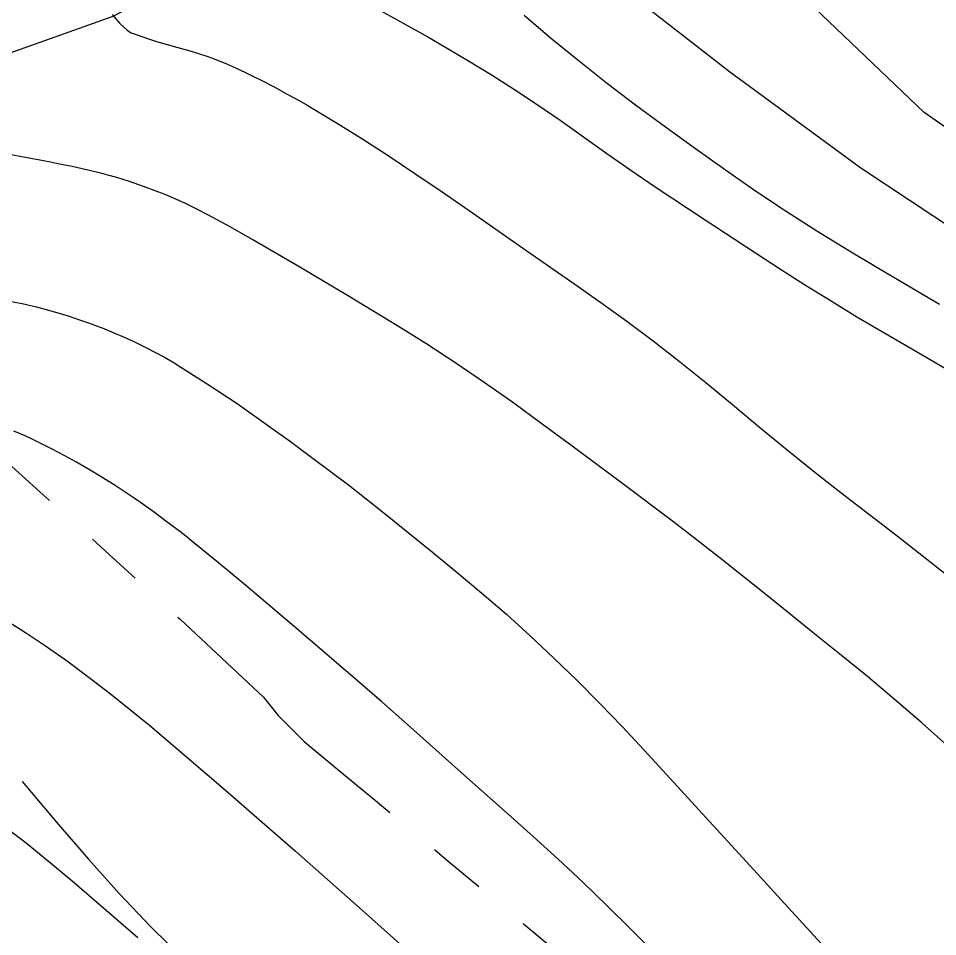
# Model space of a CAD drawing. Header units: millimetres. Extents: x 156921 to 159642, y 477538 to 479586.
# Drawn here: x 157412.88 to 157432.76, y 479362.71 to 479382.57 of the extents above; entities that cross this region are included whole.
import ezdxf

# ---------------------------------------------------------------- set-up
doc = ezdxf.new("R2010")
doc.units = ezdxf.units.MM
doc.header["$MEASUREMENT"] = 0
doc.linetypes.add('A-CENTR01', pattern=[2, 1.25, -0.25, 0.25, -0.25])
doc.linetypes.add('AM4', pattern=[4, 0, -4])
for name, color, linetype, transparency in [('D0025111', 66, 'AM4', 0.6), ('E0022112', 146, 'Continuous', 0.6), ('F0017111', 94, 'Continuous', 0.6), ('F0017114', 80, 'Continuous', 0.6)]:
    doc.layers.add(name, color=color, linetype=linetype, transparency=transparency)
doc.layers.add('V형측구', color=132, linetype='H-DICHV00')
doc.layers.add('용지경계', color=222, linetype='Continuous')
doc.styles.get("Standard").update_dxf_attribs({"font": 'BAREUNDOTUMPRO1.TTF'})
doc.linetypes.add('H-DICHV00', pattern='A,1.1,[32,kosdic.shx,S=0.1,R=360,X=0,Y=0],-0.333333,["V",Standard,S=0.2,R=360,X=0,Y=-0.1],-0.216667', length=1.65)
doc.linetypes.add('H-DICHV01R', pattern='A,0.9,[32,kosdic.shx,S=0.1,R=0,X=0,Y=0],-0.666667,["V1",Standard,S=0.2,R=180,X=0,Y=0.1],-0.083333', length=1.65)

msp = doc.modelspace()

# ---------------------------------------------------------------- linework, layer by layer
at = {"layer": 'D0025111', "linetype": 'Continuous', "transparency": 33554521, "flags": 128}
msp.add_lwpolyline([(157456.091, 479388.358), (157458.015, 479381.692), (157460.006, 479375.252), (157460.215, 479373.919), (157460.199, 479373.394), (157459.879, 479370.836), (157459.624, 479370.285), (157458.262, 479367.085), (157457.581, 479365.933), (157457.216, 479365.344), (157456.719, 479364.723), (157456.112, 479364.09), (157454.44, 479363.117), (157453.597, 479363.114), (157452.907, 479363.339), (157452.511, 479363.496), (157451.921, 479363.773), (157449.043, 479365.827), (157444.823, 479371.021), (157441.131, 479374.504), (157432.47, 479380.531), (157428.352, 479384.47)], dxfattribs=at)
msp.add_lwpolyline([(157456.091, 479388.358), (157458.015, 479381.692), (157460.006, 479375.252), (157460.215, 479373.919), (157460.199, 479373.394), (157459.879, 479370.836), (157459.624, 479370.285), (157458.262, 479367.085), (157457.581, 479365.933), (157457.216, 479365.344), (157456.719, 479364.723), (157456.112, 479364.09), (157454.44, 479363.117), (157453.597, 479363.114), (157452.907, 479363.339), (157452.511, 479363.496), (157451.921, 479363.773), (157449.043, 479365.827), (157444.823, 479371.021), (157441.131, 479374.504), (157432.47, 479380.531), (157428.352, 479384.47)], dxfattribs=at)
at = {"layer": 'E0022112', "transparency": 33554521, "flags": 128}
for points in [[(157422.64, 479387.548), (157418.024, 479384.218), (157414.921, 479382.606), (157411.659, 479381.445), (157408.495, 479379.819), (157404.886, 479377.676), (157401.932, 479375.9), (157399.142, 479374.574), (157397.571, 479373.959), (157396.825, 479373.876), (157393.636, 479373.647), (157391.481, 479372.979), (157389.444, 479372.02), (157387.55, 479371.042)], [(157422.64, 479387.548), (157418.024, 479384.218), (157414.921, 479382.606), (157411.659, 479381.445), (157408.495, 479379.819), (157404.886, 479377.676), (157401.932, 479375.9), (157399.142, 479374.574), (157397.571, 479373.959), (157396.825, 479373.876), (157393.636, 479373.647), (157391.481, 479372.979), (157389.444, 479372.02), (157387.55, 479371.042)], [(157426.09, 479383.112), (157428.262, 479381.421), (157431.103, 479379.333), (157433.193, 479377.95), (157434.516, 479377.055), (157435.737, 479376.176), (157437.513, 479374.885), (157438.571, 479374.045), (157440.66, 479372.492), (157443.855, 479369.641), (157444.634, 479368.926), (157445.617, 479367.919), (157446.699, 479364.927), (157447.426, 479363.917), (157450.023, 479359.462), (157452.464, 479354.662), (157454.239, 479349.977), (157455.325, 479343.776), (157456.173, 479338.683), (157456.675, 479336.02), (157456.91, 479335.336), (157457.36, 479333.383), (157459.409, 479326.808)], [(157426.09, 479383.112), (157428.262, 479381.421), (157431.103, 479379.333), (157433.193, 479377.95), (157434.516, 479377.055), (157435.737, 479376.176), (157437.513, 479374.885), (157438.571, 479374.045), (157440.66, 479372.492), (157443.855, 479369.641), (157444.634, 479368.926), (157445.617, 479367.919), (157446.699, 479364.927), (157447.426, 479363.917), (157450.023, 479359.462), (157452.464, 479354.662), (157454.239, 479349.977), (157455.325, 479343.776), (157456.173, 479338.683), (157456.675, 479336.02), (157456.91, 479335.336), (157457.36, 479333.383), (157459.409, 479326.808)]]:
    msp.add_lwpolyline(points, dxfattribs=at)
at = {"layer": 'F0017111', "transparency": 33554521, "flags": 128}
for points in [[(157414.909, 479382.651), (157415.074, 479382.456), (157415.156, 479382.379), (157415.228, 479382.319), (157415.285, 479382.278), (157415.321, 479382.258), (157415.446, 479382.212), (157415.65, 479382.14), (157415.866, 479382.069), (157416.328, 479381.935), (157416.562, 479381.87), (157416.778, 479381.805), (157416.956, 479381.748), (157417.074, 479381.707), (157417.161, 479381.674), (157417.351, 479381.598), (157417.574, 479381.499), (157417.79, 479381.398), (157417.963, 479381.313), (157418.114, 479381.237), (157418.411, 479381.084), (157418.696, 479380.931), (157418.937, 479380.798), (157419.103, 479380.703), (157419.232, 479380.627), (157419.756, 479380.31), (157420.306, 479379.967), (157420.874, 479379.601), (157421.455, 479379.216), (157422.042, 479378.818), (157422.627, 479378.413), (157423.785, 479377.605), (157424.918, 479376.817), (157425.479, 479376.423), (157426.042, 479376.018), (157426.607, 479375.597), (157427.175, 479375.155), (157427.747, 479374.694), (157428.326, 479374.215), (157428.912, 479373.726), (157429.507, 479373.239), (157430.106, 479372.757), (157430.705, 479372.285), (157431.887, 479371.376), (157432.458, 479370.934), (157433.008, 479370.496)], [(157414.909, 479382.651), (157415.074, 479382.456), (157415.156, 479382.379), (157415.228, 479382.319), (157415.285, 479382.278), (157415.321, 479382.258), (157415.446, 479382.212), (157415.65, 479382.14), (157415.866, 479382.069), (157416.328, 479381.935), (157416.562, 479381.87), (157416.778, 479381.805), (157416.956, 479381.748), (157417.074, 479381.707), (157417.161, 479381.674), (157417.351, 479381.598), (157417.574, 479381.499), (157417.79, 479381.398), (157417.963, 479381.313), (157418.114, 479381.237), (157418.411, 479381.084), (157418.696, 479380.931), (157418.937, 479380.798), (157419.103, 479380.703), (157419.232, 479380.627), (157419.756, 479380.31), (157420.306, 479379.967), (157420.874, 479379.601), (157421.455, 479379.216), (157422.042, 479378.818), (157422.627, 479378.413), (157423.785, 479377.605), (157424.918, 479376.817), (157425.479, 479376.423), (157426.042, 479376.018), (157426.607, 479375.597), (157427.175, 479375.155), (157427.747, 479374.694), (157428.326, 479374.215), (157428.912, 479373.726), (157429.507, 479373.239), (157430.106, 479372.757), (157430.705, 479372.285), (157431.887, 479371.376), (157432.458, 479370.934), (157433.008, 479370.496)], [(157420.735, 479382.721), (157421.733, 479382.165), (157422.186, 479381.905), (157422.652, 479381.63), (157423.127, 479381.339), (157423.608, 479381.032), (157424.097, 479380.707), (157424.596, 479380.364), (157425.608, 479379.649), (157426.123, 479379.288), (157426.652, 479378.928), (157427.735, 479378.212), (157428.822, 479377.498), (157429.363, 479377.145), (157429.907, 479376.799), (157430.457, 479376.457), (157431.018, 479376.117), (157432.165, 479375.44), (157433.331, 479374.767)], [(157420.735, 479382.721), (157421.733, 479382.165), (157422.186, 479381.905), (157422.652, 479381.63), (157423.127, 479381.339), (157423.608, 479381.032), (157424.097, 479380.707), (157424.596, 479380.364), (157425.608, 479379.649), (157426.123, 479379.288), (157426.652, 479378.928), (157427.735, 479378.212), (157428.822, 479377.498), (157429.363, 479377.145), (157429.907, 479376.799), (157430.457, 479376.457), (157431.018, 479376.117), (157432.165, 479375.44), (157433.331, 479374.767)], [(157423.819, 479382.633), (157424.383, 479382.156), (157424.977, 479381.669), (157425.595, 479381.18), (157426.23, 479380.696), (157426.874, 479380.22), (157427.522, 479379.75), (157428.173, 479379.289), (157428.826, 479378.837), (157429.486, 479378.396), (157430.152, 479377.97), (157430.82, 479377.559), (157431.486, 479377.163), (157432.804, 479376.387)], [(157423.819, 479382.633), (157424.383, 479382.156), (157424.977, 479381.669), (157425.595, 479381.18), (157426.23, 479380.696), (157426.874, 479380.22), (157427.522, 479379.75), (157428.173, 479379.289), (157428.826, 479378.837), (157429.486, 479378.396), (157430.152, 479377.97), (157430.82, 479377.559), (157431.486, 479377.163), (157432.804, 479376.387)], [(157432.999, 479366.813), (157432.749, 479367.042), (157432.566, 479367.205), (157432.417, 479367.336), (157431.824, 479367.847), (157431.244, 479368.334), (157430.682, 479368.794), (157430.145, 479369.225), (157429.117, 479370.05), (157428.096, 479370.868), (157427.571, 479371.28), (157427.027, 479371.696), (157425.923, 479372.524), (157424.799, 479373.361), (157424.211, 479373.795), (157423.592, 479374.244), (157422.956, 479374.693), (157422.318, 479375.127), (157421.693, 479375.536), (157421.099, 479375.908), (157419.998, 479376.576), (157418.968, 479377.188), (157417.953, 479377.778), (157417.456, 479378.058), (157416.98, 479378.32), (157416.737, 479378.445), (157416.476, 479378.57), (157416.235, 479378.679), (157416.051, 479378.756), (157415.897, 479378.818), (157415.588, 479378.935), (157415.279, 479379.041), (157415.009, 479379.126), (157414.815, 479379.18), (157414.66, 479379.218), (157414.35, 479379.292), (157414.04, 479379.361), (157413.769, 479379.418), (157413.575, 479379.456), (157413.42, 479379.484), (157412.242, 479379.705)], [(157432.999, 479366.813), (157432.749, 479367.042), (157432.566, 479367.205), (157432.417, 479367.336), (157431.824, 479367.847), (157431.244, 479368.334), (157430.682, 479368.794), (157430.145, 479369.225), (157429.117, 479370.05), (157428.096, 479370.868), (157427.571, 479371.28), (157427.027, 479371.696), (157425.923, 479372.524), (157424.799, 479373.361), (157424.211, 479373.795), (157423.592, 479374.244), (157422.956, 479374.693), (157422.318, 479375.127), (157421.693, 479375.536), (157421.099, 479375.908), (157419.998, 479376.576), (157418.968, 479377.188), (157417.953, 479377.778), (157417.456, 479378.058), (157416.98, 479378.32), (157416.737, 479378.445), (157416.476, 479378.57), (157416.235, 479378.679), (157416.051, 479378.756), (157415.897, 479378.818), (157415.588, 479378.935), (157415.279, 479379.041), (157415.009, 479379.126), (157414.815, 479379.18), (157414.66, 479379.218), (157414.35, 479379.292), (157414.04, 479379.361), (157413.769, 479379.418), (157413.575, 479379.456), (157413.42, 479379.484), (157412.242, 479379.705)], [(157426.679, 479362.321), (157426.143, 479362.86), (157425.615, 479363.38), (157425.089, 479363.886), (157424.555, 479364.384), (157424.016, 479364.874), (157423.473, 479365.358), (157422.386, 479366.325), (157421.295, 479367.298), (157420.737, 479367.789), (157420.162, 479368.287), (157418.985, 479369.298), (157417.795, 479370.307), (157417.207, 479370.795), (157416.632, 479371.261), (157416.49, 479371.375), (157416.314, 479371.512), (157416.07, 479371.697), (157415.793, 479371.902), (157415.519, 479372.097), (157415.383, 479372.192), (157415.213, 479372.308), (157414.974, 479372.463), (157414.702, 479372.635), (157414.429, 479372.8), (157414.293, 479372.88), (157414.122, 479372.978), (157413.882, 479373.109), (157413.608, 479373.253), (157413.332, 479373.392), (157413.194, 479373.459), (157413.022, 479373.539), (157412.781, 479373.645)], [(157426.679, 479362.321), (157426.143, 479362.86), (157425.615, 479363.38), (157425.089, 479363.886), (157424.555, 479364.384), (157424.016, 479364.874), (157423.473, 479365.358), (157422.386, 479366.325), (157421.295, 479367.298), (157420.737, 479367.789), (157420.162, 479368.287), (157418.985, 479369.298), (157417.795, 479370.307), (157417.207, 479370.795), (157416.632, 479371.261), (157416.49, 479371.375), (157416.314, 479371.512), (157416.07, 479371.697), (157415.793, 479371.902), (157415.519, 479372.097), (157415.383, 479372.192), (157415.213, 479372.308), (157414.974, 479372.463), (157414.702, 479372.635), (157414.429, 479372.8), (157414.293, 479372.88), (157414.122, 479372.978), (157413.882, 479373.109), (157413.608, 479373.253), (157413.332, 479373.392), (157413.194, 479373.459), (157413.022, 479373.539), (157412.781, 479373.645)], [(157412.561, 479369.585), (157413.034, 479369.288), (157413.487, 479368.987), (157413.938, 479368.668), (157414.408, 479368.318), (157414.872, 479367.959), (157415.308, 479367.612), (157415.721, 479367.274), (157416.121, 479366.94), (157417.306, 479365.923), (157418.093, 479365.24), (157418.871, 479364.557), (157420.257, 479363.332), (157421.46, 479362.264)], [(157412.561, 479369.585), (157413.034, 479369.288), (157413.487, 479368.987), (157413.938, 479368.668), (157414.408, 479368.318), (157414.872, 479367.959), (157415.308, 479367.612), (157415.721, 479367.274), (157416.121, 479366.94), (157417.306, 479365.923), (157418.093, 479365.24), (157418.871, 479364.557), (157420.257, 479363.332), (157421.46, 479362.264)], [(157412.725, 479364.987), (157413.045, 479364.737), (157413.372, 479364.475), (157413.662, 479364.238), (157413.872, 479364.061), (157414.043, 479363.915), (157415.46, 479362.691)], [(157412.725, 479364.987), (157413.045, 479364.737), (157413.372, 479364.475), (157413.662, 479364.238), (157413.872, 479364.061), (157414.043, 479363.915), (157415.46, 479362.691)]]:
    msp.add_lwpolyline(points, dxfattribs=at)
at = {"layer": 'F0017114', "transparency": 33554521, "flags": 128}
msp.add_lwpolyline([(157412.642, 479376.457), (157412.96, 479376.401), (157413.274, 479376.328), (157413.71, 479376.207), (157413.958, 479376.132), (157414.204, 479376.052), (157414.419, 479375.977), (157414.571, 479375.921), (157414.692, 479375.873), (157414.932, 479375.775), (157415.17, 479375.672), (157415.376, 479375.577), (157415.522, 479375.506), (157415.637, 479375.447), (157416.038, 479375.238), (157416.178, 479375.16), (157416.261, 479375.112), (157416.315, 479375.079), (157416.96, 479374.666), (157417.608, 479374.237), (157418.291, 479373.758), (157418.765, 479373.416), (157419.258, 479373.052), (157420.018, 479372.482), (157420.786, 479371.876), (157421.836, 479371.026), (157422.372, 479370.584), (157422.906, 479370.137), (157423.434, 479369.681), (157423.951, 479369.214), (157424.46, 479368.736), (157424.963, 479368.247), (157425.457, 479367.752), (157425.938, 479367.255), (157426.416, 479366.747), (157426.898, 479366.221), (157427.909, 479365.112), (157428.708, 479364.241), (157429.532, 479363.339), (157430.635, 479362.14)], dxfattribs=at)
at = {"layer": 'V형측구', "color": 9, "linetype": 'H-DICHV01R', "ltscale": 10, "flags": 128}
msp.add_lwpolyline([(157412.959, 479366.064), (157413.741, 479365.144), (157414.396, 479364.388), (157415.062, 479363.642), (157415.749, 479362.915), (157416.465, 479362.218), (157417.216, 479361.558), (157417.992, 479360.927), (157418.789, 479360.322), (157419.606, 479359.746), (157420.443, 479359.199), (157421.296, 479358.678), (157422.164, 479358.181), (157423.045, 479357.707), (157423.936, 479357.254), (157424.836, 479356.818), (157425.742, 479356.395), (157426.653, 479355.983), (157427.568, 479355.579), (157428.486, 479355.183), (157429.407, 479354.792), (157430.33, 479354.407), (157431.254, 479354.025), (157432.18, 479353.647), (157433.107, 479353.272), (157434.034, 479352.898), (157434.963, 479352.527), (157435.896, 479352.167), (157436.84, 479351.838), (157437.805, 479351.579), (157438.797, 479351.46), (157439.796, 479351.484), (157440.794, 479351.553), (157441.793, 479351.599), (157442.793, 479351.604), (157443.792, 479351.567), (157444.789, 479351.495), (157445.785, 479351.399), (157446.778, 479351.282), (157447.769, 479351.149), (157448.758, 479351), (157449.744, 479350.835), (157450.727, 479350.653), (157451.707, 479350.452), (157452.681, 479350.226), (157453.646, 479349.966), (157454.596, 479349.652), (157455.515, 479349.258)], dxfattribs=at)
at = {"layer": '용지경계', "linetype": 'A-CENTR01', "ltscale": 5, "flags": 128}
msp.add_lwpolyline([(157361.776, 479485.808), (157361.749, 479485.465), (157360.985, 479482.495), (157358.572, 479479.203), (157356.048, 479477.333), (157352.763, 479475.99), (157351.789, 479475.632), (157350.782, 479475.272), (157349.771, 479474.921), (157348.757, 479474.579), (157347.74, 479474.246), (157346.721, 479473.923), (157346.046, 479473.716), (157345.852, 479473.636), (157344.487, 479472.841), (157342.481, 479472.35), (157340.541, 479471.901), (157342.106, 479469.645), (157343.984, 479466.645), (157344.053, 479461.624), (157343.075, 479458.87), (157343.049, 479458.571), (157343.095, 479457.706), (157343.175, 479456.605), (157343.324, 479455.411), (157343.461, 479453.91), (157343.531, 479452.482), (157344.222, 479451.445), (157345.609, 479450.477), (157347.875, 479448.382), (157349.144, 479447.208), (157355.929, 479440.8), (157356.687, 479439.899), (157357.348, 479439.025), (157357.896, 479438.096), (157358.061, 479437.764), (157358.256, 479437.373), (157358.55, 479436.699), (157358.806, 479436.001), (157358.847, 479435.866), (157358.921, 479435.716), (157358.998, 479435.559), (157359.078, 479435.41), (157359.211, 479435.162), (157359.343, 479434.918), (157359.472, 479434.677), (157359.6, 479434.438), (157359.727, 479434.201), (157359.854, 479433.964), (157359.937, 479433.81), (157360.016, 479433.673), (157360.142, 479433.454), (157360.28, 479433.216), (157360.42, 479432.974), (157360.46, 479432.905), (157360.532, 479432.845), (157361.33, 479432.173), (157362.148, 479431.47), (157362.938, 479430.774), (157363.692, 479430.106), (157364.437, 479429.447), (157365.179, 479428.792), (157365.92, 479428.14), (157366.664, 479427.488), (157367.407, 479426.84), (157368.151, 479426.193), (157368.898, 479425.547), (157369.645, 479424.902), (157370.415, 479424.241), (157371.22, 479423.54), (157372.056, 479422.793), (157372.871, 479422.034), (157373.627, 479421.314), (157374.351, 479420.623), (157375.075, 479419.934), (157375.8, 479419.244), (157376.526, 479418.552), (157377.268, 479417.847), (157378.026, 479417.116), (157378.789, 479416.368), (157379.548, 479415.61), (157380.299, 479414.844), (157381.049, 479414.067), (157381.8, 479413.268), (157382.209, 479412.822), (157382.635, 479412.342), (157383.379, 479411.464), (157384.092, 479410.595), (157384.799, 479409.709), (157385.496, 479408.802), (157386.177, 479407.886), (157386.834, 479406.973), (157387.496, 479406.031), (157388.123, 479405.098), (157388.721, 479404.205), (157389.312, 479403.309), (157389.895, 479402.422), (157390.601, 479401.342), (157391.367, 479399.979), (157391.969, 479398.696), (157392.319, 479397.919), (157392.458, 479397.672), (157392.734, 479397.309), (157393.195, 479396.734), (157393.7, 479396.17), (157394.314, 479395.51), (157395.014, 479394.773), (157395.734, 479393.995), (157396.441, 479393.23), (157397.284, 479392.301), (157398.268, 479391.075), (157399.095, 479389.812), (157399.734, 479388.757), (157400.314, 479387.767), (157400.893, 479386.757), (157401.48, 479385.69), (157402.053, 479384.589), (157402.605, 479383.469), (157403.972, 479380.543), (157403.812, 479379.342), (157404.2, 479379.022), (157404.817, 479378.513), (157405.811, 479378.432), (157408.243, 479376.654), (157409.217, 479375.926), (157410.17, 479375.134), (157411.008, 479374.415), (157411.808, 479373.709), (157412.58, 479373.021), (157413.345, 479372.333), (157414.095, 479371.653), (157414.843, 479370.977), (157415.605, 479370.283), (157416.376, 479369.573), (157418.177, 479367.89), (157418.497, 479367.495), (157419.059, 479366.928), (157419.83, 479366.291), (157420.601, 479365.655), (157421.391, 479365.003), (157422.176, 479364.346), (157422.943, 479363.705), (157423.692, 479363.078), (157424.445, 479362.457), (157424.938, 479362.05), (157425.785, 479361.774), (157426.941, 479361.385), (157428.176, 479360.923), (157429.308, 479360.446), (157430.315, 479360.008), (157431.285, 479359.58), (157432.235, 479359.16), (157433.177, 479358.744), (157434.094, 479358.341), (157434.997, 479357.954), (157435.877, 479357.585), (157436.7, 479357.257), (157437.601, 479356.929), (157438.418, 479356.63), (157438.517, 479356.6), (157440.053, 479357.407), (157443.147, 479357.322), (157444.571, 479357.285), (157446.124, 479357.172), (157447.556, 479356.998), (157448.943, 479356.796), (157450.071, 479356.582), (157450.946, 479356.452), (157452.007, 479356.339), (157453.424, 479356.183), (157456.19, 479355.703), (157458.231, 479354.374), (157459.181, 479353.759), (157460.99, 479352.486), (157462.272, 479350.812), (157463.112, 479349.709), (157464.165, 479347.993), (157464.515, 479347.115), (157464.573, 479347.031), (157465.125, 479346.297), (157465.692, 479345.531), (157466.298, 479344.762), (157466.737, 479344.183), (157467.09, 479343.808), (157467.826, 479343.079), (157469.08, 479341.718), (157469.988, 479340.239), (157470.132, 479340.004), (157472.133, 479338.646), (157473.47, 479336.341), (157473.744, 479335.868), (157473.843, 479335.745), (157474.327, 479335.248), (157475.39, 479334.136), (157476.511, 479332.567), (157477.276, 479331.193), (157477.895, 479329.998), (157478.353, 479329.011), (157478.748, 479328.26), (157479.23, 479327.381), (157480.138, 479325.737), (157480.655, 479323.896), (157480.741, 479323.626), (157480.874, 479323.399), (157481.411, 479322.494), (157481.95, 479321.584), (157482.469, 479320.712), (157482.973, 479319.888), (157483.441, 479319.145), (157483.927, 479318.433), (157484.494, 479317.629), (157485.101, 479316.767), (157485.712, 479315.891), (157486.33, 479314.998), (157486.93, 479314.113), (157487.493, 479313.284), (157488.094, 479312.419), (157488.686, 479311.541), (157489.271, 479310.69), (157489.795, 479309.916), (157490.359, 479309.147), (157490.946, 479308.32), (157491.431, 479307.669), (157491.974, 479306.996), (157492.175, 479306.75), (157493.401, 479306.247), (157495.815, 479305.861), (157497.502, 479305.719), (157500.022, 479304.957), (157501.69, 479303.991), (157502.454, 479303.519), (157503.065, 479303.191), (157503.835, 479302.809), (157504.712, 479302.391), (157505.761, 479301.892), (157506.985, 479301.251), (157508.255, 479300.479), (157509.501, 479299.593), (157510.654, 479298.628), (157511.738, 479297.593), (157512.857, 479296.349), (157514.014, 479294.726), (157515.147, 479292.437), (157515.756, 479289.502), (157517.744, 479289.019), (157517.751, 479289.018), (157518.64, 479288.835), (157519.486, 479288.676), (157520.256, 479288.582), (157520.891, 479288.539), (157521.421, 479288.564), (157522.775, 479288.79), (157524.863, 479288.981), (157526.609, 479288.927), (157527.917, 479288.866), (157529.186, 479288.805), (157530.473, 479288.737), (157531.801, 479288.656), (157533.13, 479288.55), (157533.907, 479288.478), (157534.604, 479288.508), (157536.269, 479288.661), (157538.703, 479288.582), (157540.695, 479288.09), (157541.968, 479287.695), (157543.075, 479287.336), (157544.228, 479286.946), (157545.448, 479286.492), (157546.561, 479286.027), (157547.536, 479285.613), (157548.443, 479285.229), (157548.859, 479285.06), (157552.453, 479285.104), (157553.251, 479284.941), (157554.553, 479284.588), (157555.616, 479284.292), (157556.669, 479284.004), (157557.603, 479283.746), (157558.595, 479283.514), (157560.168, 479283.127), (157562.366, 479282.262), (157563.321, 479281.59), (157563.357, 479281.599), (157565.528, 479281.71), (157567.697, 479281.711), (157569.57, 479281.339), (157571.08, 479281.002), (157572.965, 479280.384), (157574.683, 479279.494), (157575.839, 479278.742), (157576.634, 479278.216), (157577.34, 479277.773), (157578, 479277.383), (157578.603, 479277.061), (157579.285, 479276.744), (157580.085, 479276.397), (157581.087, 479275.988), (157582.404, 479275.402), (157583.597, 479274.747), (157584.52, 479274.224), (157585.391, 479273.732), (157586.248, 479273.251), (157587.088, 479272.788), (157587.957, 479272.306), (157588.822, 479271.823), (157589.69, 479271.336), (157590.579, 479270.831), (157591.532, 479270.278), (157592.585, 479269.627), (157593.664, 479268.883), (157594.666, 479268.116), (157595.552, 479267.384), (157596.41, 479266.648), (157597.271, 479265.863), (157598.061, 479265.1), (157598.787, 479264.384), (157599.519, 479263.654), (157600.265, 479262.888), (157600.979, 479262.132), (157601.382, 479261.7), (157601.668, 479261.393), (157602.36, 479260.644), (157603.057, 479259.875), (157603.544, 479259.328), (157603.917, 479258.968), (157604.407, 479258.541), (157604.923, 479258.126), (157605.47, 479257.726), (157606.276, 479257.177), (157607.201, 479256.494), (157607.618, 479256.147), (157608.745, 479255.098), (157609.789, 479253.89), (157610.587, 479252.828), (157611.54, 479251.483), (157613.11, 479248.315), (157612.8, 479244.208), (157612.398, 479242.269), (157612.394, 479241.939), (157612.509, 479241.225), (157612.662, 479240.273), (157612.862, 479239.535), (157613.178, 479238.472), (157613.544, 479237.243), (157613.936, 479235.799), (157614.251, 479234.324), (157614.55, 479232.851), (157614.595, 479232.555), (157614.661, 479232.462), (157615.532, 479231.208), (157616.36, 479229.565), (157616.743, 479228.639), (157616.915, 479228.209), (157617.363, 479227.105), (157618.087, 479225.208), (157618.453, 479222.545), (157618.444, 479220.465), (157618.454, 479219.767), (157618.53, 479219.479), (157618.868, 479218.335), (157619.239, 479216.979), (157619.626, 479215.416), (157620.016, 479213.172), (157619.966, 479210.266), (157619.723, 479208.845), (157619.952, 479208.032), (157620.324, 479206.617), (157620.518, 479205.756), (157621.348, 479205.575), (157624.999, 479204.926), (157625.119, 479204.927), (157627.869, 479201.062), (157628.257, 479200.514), (157628.642, 479200.087), (157629.546, 479199.109), (157630.393, 479197.983), (157631.031, 479197.137), (157631.987, 479195.865), (157633.507, 479196.402), (157636.704, 479195.429), (157637.687, 479195.131), (157638.668, 479194.839), (157639.638, 479194.552), (157640.582, 479194.281), (157641.466, 479194.039), (157642.31, 479193.832), (157643.214, 479193.638), (157644.203, 479193.442), (157645.049, 479193.279), (157645.584, 479193.209), (157645.828, 479193.203), (157646.919, 479193.353), (157649.296, 479193.456), (157651.326, 479193.073), (157652.576, 479192.775), (157653.693, 479192.491), (157654.798, 479192.197), (157655.961, 479191.871), (157657.197, 479191.482), (157658.353, 479191.067), (157659.393, 479190.674), (157660.409, 479190.281), (157661.415, 479189.88), (157662.39, 479189.484), (157663.342, 479189.095), (157664.286, 479188.709), (157665.262, 479188.311), (157666.318, 479187.867), (157667.392, 479187.383), (157668.375, 479186.915), (157669.224, 479186.509), (157671.952, 479186.331), (157674.196, 479185.444), (157675.397, 479184.855), (157676.379, 479184.359), (157677.298, 479183.882), (157678.144, 479183.448), (157678.313, 479183.364), (157678.971, 479183.042), (157679.885, 479182.599), (157680.902, 479182.097), (157681.977, 479181.525), (157683.006, 479180.933), (157683.972, 479180.347), (157684.95, 479179.731), (157685.91, 479179.084), (157686.793, 479178.466), (157687.648, 479177.856), (157688.514, 479177.225), (157689.366, 479176.585), (157690.192, 479175.953), (157691.029, 479175.304), (157691.854, 479174.644), (157692.651, 479174), (157693.434, 479173.359), (157694.204, 479172.727), (157694.97, 479172.098), (157695.745, 479171.459), (157696.531, 479170.807), (157697.306, 479170.156), (157698.043, 479169.535), (157698.749, 479168.95), (157699.46, 479168.374), (157700.207, 479167.781), (157700.971, 479167.175), (157701.738, 479166.569), (157702.512, 479165.957), (157703.318, 479165.321), (157704.125, 479164.669), (157704.898, 479164.04), (157705.68, 479163.404), (157706.525, 479162.708), (157707.338, 479162.005), (157708.094, 479161.351), (157708.865, 479160.681), (157709.608, 479160.026), (157710.257, 479159.461), (157710.872, 479158.959), (157711.471, 479158.493), (157711.961, 479158.144), (157712.496, 479157.815), (157713.235, 479157.395), (157714.074, 479156.926), (157714.931, 479156.449), (157715.779, 479155.978), (157716.59, 479155.534), (157717.212, 479155.205), (157717.257, 479155.184), (157717.284, 479155.178), (157718.177, 479155.07), (157719.599, 479154.854), (157720.874, 479154.574), (157722.061, 479154.311), (157723.213, 479154.007), (157724.206, 479153.745), (157725.099, 479153.516), (157726.033, 479153.307), (157726.91, 479153.111), (157727.719, 479152.97), (157728.533, 479152.853), (157729.246, 479152.787), (157729.749, 479152.775), (157730.081, 479152.807), (157730.215, 479152.834), (157730.495, 479152.947), (157732.475, 479154.267), (157735.982, 479155.684), (157738.812, 479155.653), (157740.247, 479155.521), (157741.47, 479155.386), (157742.703, 479155.22), (157743.892, 479155.029), (157745.15, 479154.807), (157746.659, 479154.464)], dxfattribs=at)

doc.saveas('drawing.dxf')
